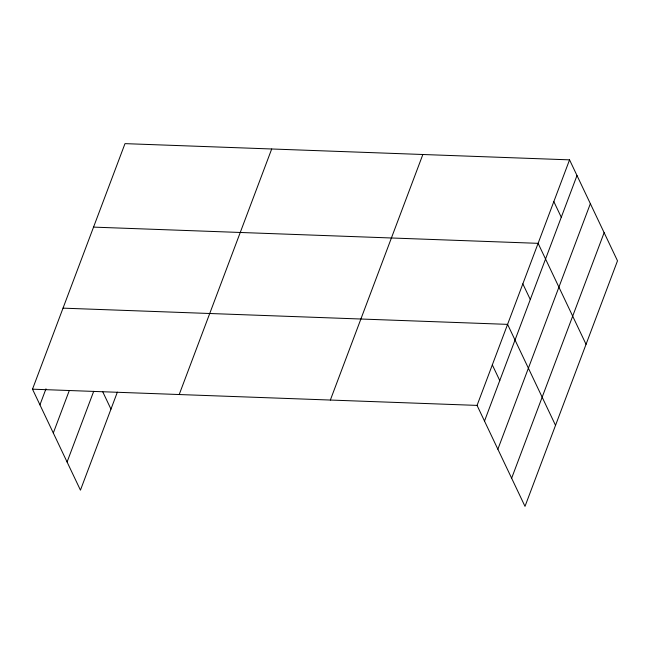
<?xml version="1.0" encoding="UTF-8"?>
<svg xmlns="http://www.w3.org/2000/svg" width="650" height="650" viewBox="0 0 650 650"><rect width="100%" height="100%" fill="white"/><g stroke="black" fill="none" stroke-linecap="round" stroke-linejoin="round"><path stroke-width="0.97" d="M117.358 392.153L80.446 490.149L32.5 389.179L124.995 143.634L569.554 159.851L617.5 260.821L525.005 506.366L477.059 405.397L569.554 159.851M39.942 404.852L45.971 388.83M53.308 432.997L69.274 390.601M67.08 461.996L93.697 391.332M179.205 394.534L271.7 148.988M330.354 400.051L422.858 154.505M484.502 421.07L576.997 175.524M497.868 449.215L590.363 203.669M511.639 478.213L604.134 232.668M93.551 227.118L538.111 243.336L586.048 344.305M63.026 308.149L507.585 324.366L555.523 425.336M32.5 389.179L477.059 405.397M553.832 201.597L561.275 217.262M522.844 283.855L530.286 299.52M492.326 364.886L499.761 380.551M102.773 391.861L110.963 409.118"/></g></svg>
